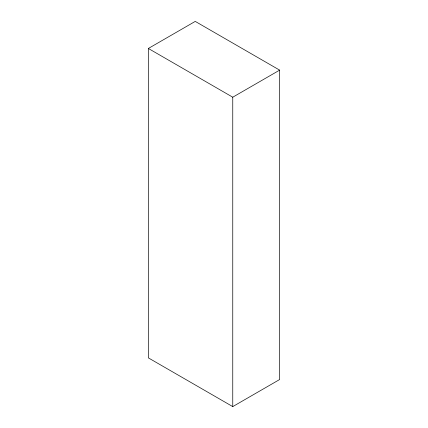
<?xml version="1.0" encoding="UTF-8"?>
<svg xmlns="http://www.w3.org/2000/svg" width="428" height="428" viewBox="0 0 428 428"><rect width="100%" height="100%" fill="white"/><g stroke="black" fill="none" stroke-linecap="round" stroke-linejoin="round"><path stroke-width="0.64" d="M148.356 48.471L195.243 21.4L279.645 70.128L279.645 379.529L232.757 406.6L148.356 357.872L148.356 48.471L232.757 97.204L279.645 70.128M232.757 97.204L232.757 406.6"/></g></svg>
